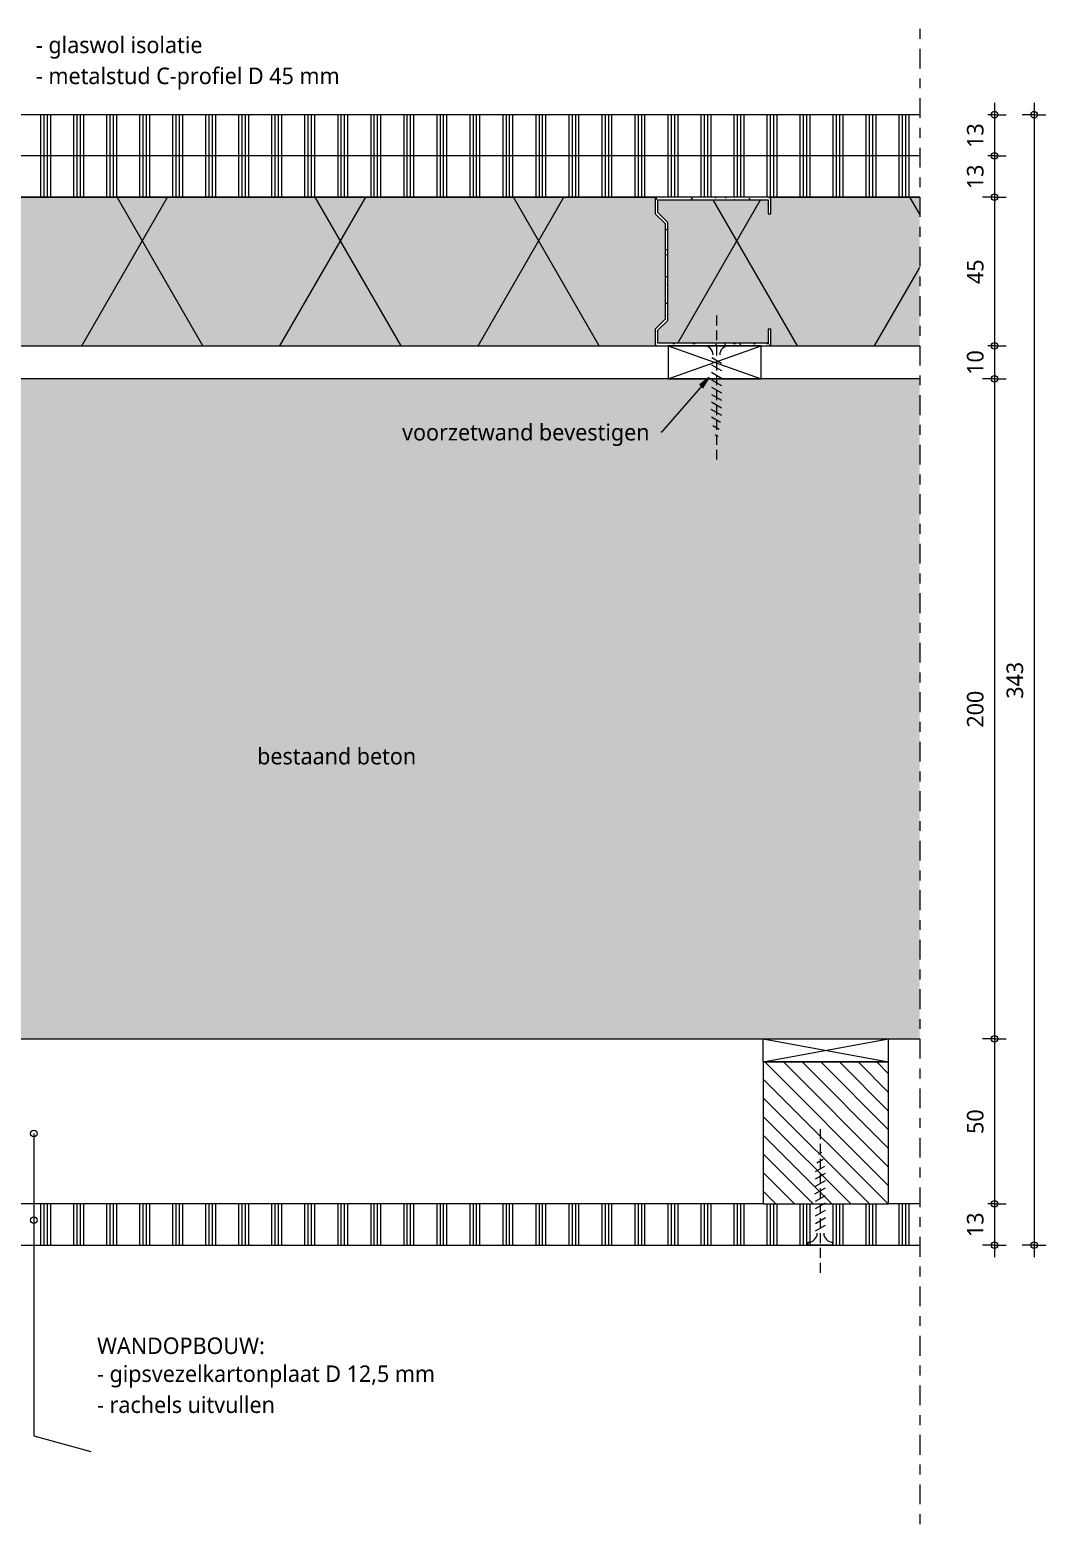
# Model space of a CAD drawing. Header units: millimetres. Extents: x 32900 to 38291, y -18988 to 4133.
# Drawn here: x 33350.7 to 33658.5, y -3095.7 to -2640.1 of the extents above; entities that cross this region are included whole.
import ezdxf

# ---------------------------------------------------------------- set-up
doc = ezdxf.new("R2010")
doc.units = ezdxf.units.MM
doc.linetypes.add('MV_center', pattern=[15, 6, -3, 3, -3])
doc.linetypes.add('MV_hidden_2', pattern=[4.5, 3, -1.5])
for name, color, linetype, lineweight in [('A-ANNO-DIMS', 211, 'Continuous', 13), ('A-ANNO-DIMS-2', 211, 'Continuous', 13), ('A-ANNO-NOTE', 131, 'Continuous', 18), ('A-DETL', 90, 'Continuous', 13), ('A-DETL-GENF', 92, 'Continuous', 18), ('A-DETL-THIN', 151, 'Continuous', 18), ('G-ANNO-TEXT', 231, 'Continuous', 13)]:
    doc.layers.add(name, color=color, linetype=linetype, lineweight=lineweight)
doc.styles.add('Segoe UI', font='segoeui.ttf', dxfattribs={"height": 5})
doc.styles.add('Segoe UI_B', font='segoeui.ttf', dxfattribs={"height": 5})
doc.dimstyles.new('2_5_mm', dxfattribs={"dimscale": 304.8, "dimtxt": 5.23682, "dimasz": 0.006562, "dimexe": 0.011811, "dimexo": 0.0625, "dimgap": 0.005906, "dimtad": 1, "dimdec": 0, "dimzin": 0, "dimdsep": 46, "dimtxsty": 'Segoe UI', "dimblk1": 'DOTBLANK', "dimblk2": 'DOTBLANK', "dimsah": 1, "dimcen": 0.09, "dimdle": 0.011811, "dimazin": 0, "dimtfac": 1, "dimtdec": 4, "dimtix": 1, "dimtmove": 0, "dimatfit": 3, "dimfxl": 0.011811, "dimfxlon": 1, "dimtvp": 1, "dimtfill": 1, "dimtolj": 1, "dimtzin": 0, "dimarcsym": 2})
pattern_1 = [(90, (4, 0), (-10, 6e-16), []), (90, (5, 0), (-10, 6e-16), []), (90, (6, 0), (-10, 6e-16), []), (90, (7, 0), (-10, 6e-16), [])]

# ---------------------------------------------------------------- blocks, each defined once
blk = doc.blocks.new('42 isolatie - Type 1-3788838-Details ziekenhuis Utiliteitsgebouw')
at = {"layer": 'A-DETL-GENF'}
h = blk.add_hatch(color=256, dxfattribs=at)
h.paths.add_polyline_path([(10.12, 45.8), (10.12, 0.8), (55.28, 0.8), (55.28, 5.8), (56.08, 5.8), (56.08, 1.6), (89.48, 1.6), (89.48, 5.47), (86.48, 8.47), (86.48, 38.13), (89.48, 41.13), (89.48, 45), (56.08, 45), (56.08, 40.8), (55.28, 40.8), (55.28, 45.8)])
h.paths.add_polyline_path([(90.28, 45.8), (90.28, 40.8), (87.28, 37.8), (87.28, 8.8), (90.28, 5.8), (90.28, 0.8), (442.78, 0.8), (442.78, 5.8), (443.58, 5.8), (443.58, 1.6), (476.98, 1.6), (476.98, 5.47), (473.98, 8.47), (473.98, 38.13), (476.98, 41.13), (476.98, 45), (443.58, 45), (443.58, 40.8), (442.78, 40.8), (442.78, 45.8), (173.95, 45.8)])
h.paths.add_polyline_path([(477.78, 40.8), (474.78, 37.8), (474.78, 8.8), (477.78, 5.8), (477.78, 37.8)])
at = {"layer": 'A-DETL-GENF', "lineweight": 13}
h = blk.add_hatch(dxfattribs=at)
h.set_pattern_fill('FP_16', color=256, style=0, pattern_type=2)
h.set_pattern_definition([(60, (0, 0), (-45.0333, 26), []), (120, (0, 0), (-45.0333, -26), [])])
h.paths.add_polyline_path([(10.12, 45.8), (10.12, 0.8), (55.28, 0.8), (55.28, 5.8), (56.08, 5.8), (56.08, 1.6), (89.48, 1.6), (89.48, 5.47), (86.48, 8.47), (86.48, 38.13), (89.48, 41.13), (89.48, 45), (56.08, 45), (56.08, 40.8), (55.28, 40.8), (55.28, 45.8)])
h.paths.add_polyline_path([(90.28, 45.8), (90.28, 40.8), (87.28, 37.8), (87.28, 8.8), (90.28, 5.8), (90.28, 0.8), (442.78, 0.8), (442.78, 5.8), (443.58, 5.8), (443.58, 1.6), (476.98, 1.6), (476.98, 5.47), (473.98, 8.47), (473.98, 38.13), (476.98, 41.13), (476.98, 45), (443.58, 45), (443.58, 40.8), (442.78, 40.8), (442.78, 45.8), (173.95, 45.8)])
h.paths.add_polyline_path([(477.78, 40.8), (474.78, 37.8), (474.78, 8.8), (477.78, 5.8), (477.78, 37.8)])
at = {"layer": 'A-DETL-GENF'}
for p, q in [((55.28, 45.8), (10.12, 45.8)), ((55.28, 45.8), (10.12, 45.8)), ((442.78, 45.8), (90.28, 45.8)), ((442.78, 45.8), (90.28, 45.8)), ((477.78, 5.8), (477.78, 40.8)), ((10.12, 0.8), (55.28, 0.8)), ((90.28, 0.8), (442.78, 0.8))]:
    blk.add_line(p, q, dxfattribs=at)
blk = doc.blocks.new('NLRS_00_DI_maskeer - Type 1-4234897-Details ziekenhuis Utiliteitsgebouw')
at = {"layer": 'A-DETL-GENF', "linetype": 'MV_center'}
blk.add_line((-100, 0), (425, 0), dxfattribs=at)
blk = doc.blocks.new('DIMBLOCK177-Details ziekenhuis Utiliteitsgebouw')
at = {"layer": 'A-ANNO-DIMS-2'}
for p, q in [((33642.87, -2662.13), (33642.87, -2678.23)), ((33642.87, -2665.73), (33639.27, -2665.73)), ((33642.87, -2665.73), (33646.47, -2665.73)), ((33642.87, -2678.23), (33639.27, -2678.23)), ((33642.87, -2678.23), (33646.47, -2678.23))]:
    blk.add_line(p, q, dxfattribs=at)
for centre in [(33642.87, -2665.73), (33642.87, -2678.23)]:
    blk.add_circle(centre, 1, dxfattribs=at)
at = {"layer": 'A-ANNO-DIMS-2', "color": 0, "insert": (33634.54, -2675.79), "char_height": 5, "width": 9.1406, "attachment_point": 1, "rotation": 90, "line_spacing_factor": 1.142579, "style": 'Segoe UI', "bg_fill": 3, "box_fill_scale": 1.25, "bg_fill_color": 9, "bg_fill_true_color": 13158600, "bg_fill_transparency": 0}
blk.add_mtext('13', dxfattribs=at)
blk = doc.blocks.new('_DotBlank')
at = {"color": 0, "linetype": 'ByBlock', "lineweight": -2}
blk.add_line((-0.5, 0), (-1, 0), dxfattribs=at)
blk.add_circle((0, 0), 0.5, dxfattribs=at)
blk = doc.blocks.new('DIMBLOCK178-Details ziekenhuis Utiliteitsgebouw')
at = {"layer": 'A-ANNO-DIMS-2'}
for p, q in [((33642.87, -2678.23), (33639.27, -2678.23)), ((33642.87, -2678.23), (33642.87, -2690.73)), ((33642.87, -2678.23), (33646.47, -2678.23)), ((33642.87, -2690.73), (33639.27, -2690.73)), ((33642.87, -2690.73), (33646.47, -2690.73))]:
    blk.add_line(p, q, dxfattribs=at)
for centre in [(33642.87, -2678.23), (33642.87, -2690.73)]:
    blk.add_circle(centre, 1, dxfattribs=at)
at = {"layer": 'A-ANNO-DIMS-2', "color": 0, "insert": (33634.54, -2688.29), "char_height": 5, "width": 9.1406, "attachment_point": 1, "rotation": 90, "line_spacing_factor": 1.142579, "style": 'Segoe UI', "bg_fill": 3, "box_fill_scale": 1.25, "bg_fill_color": 9, "bg_fill_true_color": 13158600, "bg_fill_transparency": 0}
blk.add_mtext('13', dxfattribs=at)
blk = doc.blocks.new('DIMBLOCK179-Details ziekenhuis Utiliteitsgebouw')
at = {"layer": 'A-ANNO-DIMS-2'}
for p, q in [((33642.87, -2690.73), (33639.27, -2690.73)), ((33642.87, -2690.73), (33642.87, -2735.73)), ((33642.87, -2690.73), (33646.47, -2690.73)), ((33642.87, -2735.73), (33639.27, -2735.73)), ((33642.87, -2735.73), (33646.47, -2735.73))]:
    blk.add_line(p, q, dxfattribs=at)
for centre in [(33642.87, -2690.73), (33642.87, -2735.73)]:
    blk.add_circle(centre, 1, dxfattribs=at)
at = {"layer": 'A-ANNO-DIMS-2', "color": 0, "insert": (33634.54, -2717.04), "char_height": 5, "width": 9.1406, "attachment_point": 1, "rotation": 90, "line_spacing_factor": 1.142579, "style": 'Segoe UI', "bg_fill": 3, "box_fill_scale": 1.25, "bg_fill_color": 9, "bg_fill_true_color": 13158600, "bg_fill_transparency": 0}
blk.add_mtext('45', dxfattribs=at)
blk = doc.blocks.new('DIMBLOCK180-Details ziekenhuis Utiliteitsgebouw')
at = {"layer": 'A-ANNO-DIMS-2'}
for p, q in [((33642.87, -2735.73), (33639.27, -2735.73)), ((33642.87, -2735.73), (33642.87, -2745.73)), ((33642.87, -2735.73), (33646.47, -2735.73)), ((33642.87, -2745.73), (33639.27, -2745.73)), ((33642.87, -2745.73), (33646.47, -2745.73))]:
    blk.add_line(p, q, dxfattribs=at)
for centre in [(33642.87, -2735.73), (33642.87, -2745.73)]:
    blk.add_circle(centre, 1, dxfattribs=at)
at = {"layer": 'A-ANNO-DIMS-2', "color": 0, "insert": (33634.54, -2744.54), "char_height": 5, "width": 9.1406, "attachment_point": 1, "rotation": 90, "line_spacing_factor": 1.142579, "style": 'Segoe UI', "bg_fill": 3, "box_fill_scale": 1.25, "bg_fill_color": 9, "bg_fill_true_color": 13158600, "bg_fill_transparency": 0}
blk.add_mtext('10', dxfattribs=at)
blk = doc.blocks.new('DIMBLOCK181-Details ziekenhuis Utiliteitsgebouw')
at = {"layer": 'A-ANNO-DIMS-2'}
for p, q in [((33642.87, -2745.73), (33639.27, -2745.73)), ((33642.87, -2745.73), (33642.87, -2945.73)), ((33642.87, -2745.73), (33646.47, -2745.73)), ((33642.87, -2945.73), (33639.27, -2945.73)), ((33642.87, -2945.73), (33646.47, -2945.73))]:
    blk.add_line(p, q, dxfattribs=at)
for centre in [(33642.87, -2745.73), (33642.87, -2945.73)]:
    blk.add_circle(centre, 1, dxfattribs=at)
at = {"layer": 'A-ANNO-DIMS-2', "color": 0, "insert": (33634.54, -2851.44), "char_height": 5, "width": 13.7109, "attachment_point": 1, "rotation": 90, "line_spacing_factor": 1.142579, "style": 'Segoe UI', "bg_fill": 3, "box_fill_scale": 1.25, "bg_fill_color": 9, "bg_fill_true_color": 13158600, "bg_fill_transparency": 0}
blk.add_mtext('200', dxfattribs=at)
blk = doc.blocks.new('DIMBLOCK182-Details ziekenhuis Utiliteitsgebouw')
at = {"layer": 'A-ANNO-DIMS-2'}
for p, q in [((33642.87, -2945.73), (33639.27, -2945.73)), ((33642.87, -2945.73), (33642.87, -2995.73)), ((33642.87, -2945.73), (33646.47, -2945.73)), ((33642.87, -2995.73), (33639.27, -2995.73)), ((33642.87, -2995.73), (33646.47, -2995.73))]:
    blk.add_line(p, q, dxfattribs=at)
for centre in [(33642.87, -2945.73), (33642.87, -2995.73)]:
    blk.add_circle(centre, 1, dxfattribs=at)
at = {"layer": 'A-ANNO-DIMS-2', "color": 0, "insert": (33634.54, -2974.54), "char_height": 5, "width": 9.1406, "attachment_point": 1, "rotation": 90, "line_spacing_factor": 1.142579, "style": 'Segoe UI', "bg_fill": 3, "box_fill_scale": 1.25, "bg_fill_color": 9, "bg_fill_true_color": 13158600, "bg_fill_transparency": 0}
blk.add_mtext('50', dxfattribs=at)
blk = doc.blocks.new('DIMBLOCK183-Details ziekenhuis Utiliteitsgebouw')
at = {"layer": 'A-ANNO-DIMS-2'}
for p, q in [((33642.87, -2995.73), (33639.27, -2995.73)), ((33642.87, -2995.73), (33642.87, -3011.83)), ((33642.87, -2995.73), (33646.47, -2995.73)), ((33642.87, -3008.23), (33639.27, -3008.23)), ((33642.87, -3008.23), (33646.47, -3008.23))]:
    blk.add_line(p, q, dxfattribs=at)
for centre in [(33642.87, -2995.73), (33642.87, -3008.23)]:
    blk.add_circle(centre, 1, dxfattribs=at)
at = {"layer": 'A-ANNO-DIMS-2', "color": 0, "insert": (33634.54, -3005.79), "char_height": 5, "width": 9.1406, "attachment_point": 1, "rotation": 90, "line_spacing_factor": 1.142579, "style": 'Segoe UI', "bg_fill": 3, "box_fill_scale": 1.25, "bg_fill_color": 9, "bg_fill_true_color": 13158600, "bg_fill_transparency": 0}
blk.add_mtext('13', dxfattribs=at)
blk = doc.blocks.new('DIMBLOCK184-Details ziekenhuis Utiliteitsgebouw')
at = {"layer": 'A-ANNO-DIMS-2'}
for p, q in [((33654.87, -2662.13), (33654.87, -3011.83)), ((33654.87, -2665.73), (33651.27, -2665.73)), ((33654.87, -2665.73), (33658.47, -2665.73)), ((33654.87, -3008.23), (33651.27, -3008.23)), ((33654.87, -3008.23), (33658.47, -3008.23))]:
    blk.add_line(p, q, dxfattribs=at)
for centre in [(33654.87, -2665.73), (33654.87, -3008.23)]:
    blk.add_circle(centre, 1, dxfattribs=at)
at = {"layer": 'A-ANNO-DIMS-2', "color": 0, "insert": (33646.54, -2842.69), "char_height": 5, "width": 13.7109, "attachment_point": 1, "rotation": 90, "line_spacing_factor": 1.142579, "style": 'Segoe UI', "bg_fill": 3, "box_fill_scale": 1.25, "bg_fill_color": 9, "bg_fill_true_color": 13158600, "bg_fill_transparency": 0}
blk.add_mtext('343', dxfattribs=at)

msp = doc.modelspace()

# ---------------------------------------------------------------- hatches: boundary and pattern name
at = {"layer": 'A-DETL-GENF', "lineweight": 13}
h = msp.add_hatch(dxfattribs=at)
h.set_pattern_fill('FP_2', color=254, style=0, pattern_type=2)
h.set_pattern_definition(pattern_1)
h.paths.add_polyline_path([(33140.09, -2678.23), (33620.25, -2678.23), (33620.25, -2665.73), (33140.09, -2665.73)])
h = msp.add_hatch(dxfattribs=at)
h.set_pattern_fill('FP_2', color=254, style=0, pattern_type=2)
h.set_pattern_definition(pattern_1)
h.paths.add_polyline_path([(33152.59, -2690.73), (33620.25, -2690.73), (33620.25, -2678.23), (33152.59, -2678.23)])
h = msp.add_hatch(dxfattribs=at)
h.set_pattern_fill('FP_6', color=254, style=0, pattern_type=2)
h.set_pattern_definition([(0, (0, 0), (8.128, 2.032), [0.67056, -5.425, 0.67056, -5.425, -32.512]), (0, (0, 0), (8.128, 2.032), [-12.192, 0.67056, -11.521, 0.67056, -5.425, -14.224]), (0, (0, 0), (8.128, 2.032), [-30.48, 0.67056, -3.393, 0.67056, -9.489]), (120, (3.048, 1.016), (-5.82376362, 6.02305448), [0.67056, -5.425, 0.67056, -5.425, -32.512]), (120, (3.048, 1.016), (-5.82376362, 6.02305448), [-12.192, 0.67056, -11.521, 0.67056, -5.425, -14.224]), (120, (3.048, 1.016), (-5.82376362, 6.02305448), [-30.48, 0.67056, -3.393, 0.67056, -9.489]), (240, (4.064, 5.08), (-2.30423638, -8.05505448), [0.67056, -5.425, 0.67056, -5.425, -32.512]), (240, (4.064, 5.08), (-2.30423638, -8.05505448), [-12.192, 0.67056, -11.521, 0.67056, -5.425, -14.224]), (240, (4.064, 5.08), (-2.30423638, -8.05505448), [-30.48, 0.67056, -3.393, 0.67056, -9.489])])
h.paths.add_polyline_path([(33540.09, -2735.73), (33575.09, -2735.73), (33575.09, -2730.73), (33574.29, -2730.73), (33574.29, -2734.93), (33540.89, -2734.93), (33540.89, -2731.06), (33543.89, -2728.06), (33543.89, -2698.4), (33540.89, -2695.4), (33540.89, -2691.53), (33574.29, -2691.53), (33574.29, -2695.73), (33575.09, -2695.73), (33575.09, -2690.73), (33540.09, -2690.73), (33540.09, -2695.73), (33543.09, -2698.73), (33543.09, -2727.73), (33540.09, -2730.73)])
at = {"layer": 'A-DETL-GENF'}
msp.add_hatch(color=9, dxfattribs=at).paths.add_polyline_path([(33620.25, -2945.73), (33620.25, -2745.73), (33165.09, -2745.73), (33165.09, -2945.73), (33456.42, -2945.73)])
at = {"layer": 'A-DETL-GENF', "lineweight": 13}
h = msp.add_hatch(dxfattribs=at)
h.set_pattern_fill('FP_9', color=254, style=0, pattern_type=2)
h.set_pattern_definition([(135, (0, 0), (-2.82842712, -2.82842712), [])])
h.paths.add_polyline_path([(33610.82, -2995.73), (33610.82, -2952.73), (33572.82, -2952.73), (33572.82, -2995.73)])
h = msp.add_hatch(dxfattribs=at)
h.set_pattern_fill('FP_2', color=254, style=0, pattern_type=2)
h.set_pattern_definition(pattern_1)
h.paths.add_polyline_path([(33140.09, -3008.23), (33620.25, -3008.23), (33620.25, -2995.73), (33140.09, -2995.73), (33140.09, -2995.97)])
at = {"layer": 'G-ANNO-TEXT'}
msp.add_hatch(color=7, dxfattribs=at).paths.add_polyline_path([(33556.42, -2745.32), (33553.58, -2747.62), (33554.54, -2748.45)])

# ---------------------------------------------------------------- linework, layer by layer
at = {"layer": 'A-ANNO-NOTE'}
for p, q in [((33351.86, -2974.43), (33351.86, -3065.96)), ((33351.86, -3000.7), (33351.86, -3065.96)), ((33351.86, -3065.96), (33369.09, -3070.8)), ((33351.86, -3065.96), (33369.09, -3070.8))]:
    msp.add_line(p, q, dxfattribs=at)
for centre in [(33351.86, -2974.43), (33351.86, -3000.7)]:
    msp.add_circle(centre, 1, dxfattribs=at)
at = {"layer": 'A-DETL', "linetype": 'MV_hidden_2'}
for p, q in [((33558.64, -2726.57), (33558.64, -2734.93)), ((33558.64, -2735.73), (33558.64, -2771.57)), ((33590.18, -3016.59), (33590.18, -2971.59))]:
    msp.add_line(p, q, dxfattribs=at)
at = {"layer": 'A-DETL'}
for p, q in [((33544, -2735.73), (33544, -2745.73)), ((33544, -2745.73), (33572.21, -2735.73)), ((33572.21, -2735.73), (33544, -2735.73)), ((33544, -2735.73), (33572.21, -2745.73)), ((33554.89, -2735.73), (33554.89, -2735.78)), ((33562.39, -2735.73), (33562.39, -2735.78)), ((33572.21, -2745.73), (33572.21, -2735.73)), ((33557.14, -2741.53), (33560.14, -2743.26)), ((33557.23, -2739.33), (33560.14, -2741.01)), ((33544, -2745.73), (33572.21, -2745.73)), ((33557.14, -2743.78), (33560.14, -2745.51)), ((33557.14, -2746.03), (33560.14, -2747.76)), ((33557.14, -2748.28), (33560.14, -2750.01)), ((33557.14, -2750.53), (33560.14, -2752.26)), ((33556.97, -2754.93), (33560.14, -2756.76)), ((33557.14, -2752.78), (33560.14, -2754.51)), ((33557.14, -2757.28), (33559.93, -2758.89)), ((33557.57, -2759.88), (33559.49, -2760.99)), ((33558.14, -2762.61), (33559.04, -2763.13)), ((33572.82, -2952.73), (33572.82, -2945.73)), ((33572.82, -2952.73), (33610.82, -2945.73)), ((33572.82, -2945.73), (33610.82, -2952.73)), ((33610.82, -2952.73), (33610.82, -2945.73)), ((33610.82, -2952.73), (33572.82, -2952.73)), ((33572.82, -2952.73), (33572.82, -2995.73)), ((33572.82, -2952.73), (33610.82, -2952.73)), ((33610.82, -2995.73), (33610.82, -2952.73)), ((33588.68, -2985.88), (33591.47, -2984.27)), ((33589.11, -2983.28), (33591.03, -2982.16)), ((33589.68, -2980.54), (33590.58, -2980.02)), ((33588.68, -2988.13), (33591.68, -2986.4)), ((33588.68, -2990.38), (33591.68, -2988.65)), ((33588.51, -2992.73), (33591.68, -2990.9)), ((33588.68, -2994.88), (33591.68, -2993.15)), ((33572.82, -2995.73), (33610.82, -2995.73)), ((33588.68, -2997.13), (33591.68, -2995.4)), ((33588.68, -2999.38), (33591.68, -2997.65)), ((33588.68, -3001.63), (33591.68, -2999.9)), ((33588.68, -3003.88), (33591.68, -3002.15)), ((33586.43, -3008.23), (33586.43, -3007.38)), ((33593.93, -3008.23), (33586.43, -3008.23)), ((33593.93, -3008.23), (33593.93, -3007.38))]:
    msp.add_line(p, q, dxfattribs=at)
at = {"layer": 'A-DETL', "lineweight": 18}
for p, q in [((33620.25, -2745.73), (33165.09, -2745.73)), ((33165.09, -2945.73), (33620.25, -2945.73))]:
    msp.add_line(p, q, dxfattribs=at)
at = {"layer": 'A-DETL'}
for centre, start, end in [((33554.89, -2738.53), 0, 90), ((33562.39, -2738.53), 90, 180), ((33586.43, -3004.63), 270, 360), ((33593.93, -3004.63), 180, 270)]:
    msp.add_arc(centre, 2.75, start, end, dxfattribs=at)
at = {"layer": 'A-DETL-THIN'}
for p, q in [((33620.25, -2665.73), (33140.09, -2665.73)), ((33620.25, -2678.23), (33152.59, -2678.23)), ((33187.59, -2690.73), (33540.09, -2690.73)), ((33575.09, -2690.73), (33540.09, -2690.73)), ((33540.09, -2690.73), (33540.09, -2695.73)), ((33540.89, -2695.4), (33540.89, -2691.53)), ((33540.89, -2691.53), (33574.29, -2691.53)), ((33574.29, -2691.53), (33574.29, -2695.73)), ((33575.09, -2690.73), (33620.25, -2690.73)), ((33575.09, -2695.73), (33575.09, -2690.73)), ((33540.09, -2695.73), (33543.09, -2698.73)), ((33543.89, -2698.4), (33540.89, -2695.4)), ((33574.29, -2695.73), (33575.09, -2695.73)), ((33543.09, -2698.73), (33543.09, -2727.73)), ((33543.89, -2728.06), (33543.89, -2698.4)), ((33543.09, -2727.73), (33540.09, -2730.73)), ((33540.89, -2731.06), (33543.89, -2728.06)), ((33540.09, -2730.73), (33540.09, -2735.73)), ((33540.89, -2734.93), (33540.89, -2731.06)), ((33575.09, -2730.73), (33574.29, -2730.73)), ((33574.29, -2730.73), (33574.29, -2734.93)), ((33575.09, -2735.73), (33575.09, -2730.73)), ((33540.09, -2735.73), (33575.09, -2735.73)), ((33574.29, -2734.93), (33540.89, -2734.93)), ((33572.82, -2995.73), (33335.82, -2995.73)), ((33620.25, -2995.73), (33610.82, -2995.73)), ((33140.09, -3008.23), (33620.25, -3008.23))]:
    msp.add_line(p, q, dxfattribs=at)
at = {"layer": 'G-ANNO-TEXT', "color": 250}
for p, q in [((33556.42, -2745.32), (33541.96, -2761.93)), ((33556.42, -2745.32), (33553.58, -2747.62)), ((33554.54, -2748.45), (33556.42, -2745.32)), ((33553.58, -2747.62), (33554.54, -2748.45)), ((33541.96, -2761.93), (33541.83, -2761.93))]:
    msp.add_line(p, q, dxfattribs=at)

# ---------------------------------------------------------------- block references
at = {"layer": 'A-DETL-GENF', "linetype": 'MV_center', "rotation": 269.9999999999999}
msp.add_blockref('NLRS_00_DI_maskeer - Type 1-4234897-Details ziekenhuis Utiliteitsgebouw', (33620.25, -2670.73), dxfattribs=at)
at = {"layer": 'A-DETL-GENF', "rotation": 180}
msp.add_blockref('42 isolatie - Type 1-3788838-Details ziekenhuis Utiliteitsgebouw', (33630.37, -2689.93), dxfattribs=at)

# ---------------------------------------------------------------- texts
at = {"layer": 'A-ANNO-NOTE', "lineweight": 13, "char_height": 5, "attachment_point": 1, "style": 'Segoe UI', "bg_fill": 3, "box_fill_scale": 1.25, "bg_fill_color": 9, "bg_fill_true_color": 13158600, "bg_fill_transparency": 0}
for s, insert, width in [('- glaswol isolatie', (33352.49, -2642.08), 62.692), ('- gipsvezelkartonplaat D 12,5 mm', (33371, -3044.69), 126.5063)]:
    msp.add_mtext(s, dxfattribs=dict(at, insert=insert, width=width))
at = {"layer": 'G-ANNO-TEXT', "color": 7, "char_height": 5, "attachment_point": 1, "style": 'Segoe UI'}
for s, insert, width in [('voorzetwand bevestigen', (33463.42, -2759.43), 91.3924), ('bestaand beton', (33419.51, -2857.58), 58.8439)]:
    msp.add_mtext(s, dxfattribs=dict(at, insert=insert, width=width))

# ---------------------------------------------------------------- dimensions: what is measured, and where the dimension line sits
at = {"layer": 'A-ANNO-DIMS'}
dim = msp.add_linear_dim(base=(33642.86675768, -2678.22869035), p1=(33639.26675768, -2665.72869035), p2=(33639.26675768, -2678.22869035), angle=90, dimstyle='2_5_mm', override={"dimpost": '<>', "dimfxl": 12.5}, dxfattribs=at)
dim.commit()
dim.dimension.update_dxf_attribs({"geometry": 'DIMBLOCK177-Details ziekenhuis Utiliteitsgebouw', "text_midpoint": (33638.46738529, -2671.97869035)})

# ---------------------------------------------------------------- next in the draw order: texts
at = {"layer": 'A-ANNO-NOTE', "lineweight": 13, "char_height": 5, "attachment_point": 1, "bg_fill": 3, "box_fill_scale": 1.25, "bg_fill_color": 9, "bg_fill_true_color": 13158600, "bg_fill_transparency": 0}
for s, insert, width, style in [('- metalstud C-profiel D 45 mm', (33352.49, -2651.47), 115.6033, 'Segoe UI'), ('WANDOPBOUW:', (33371, -3036.22), 67.8228, 'Segoe UI_B'), ('- rachels uitvullen', (33371, -3054.09), 66.2194, 'Segoe UI')]:
    msp.add_mtext(s, dxfattribs=dict(at, insert=insert, width=width, style=style))

# ---------------------------------------------------------------- next in the draw order: dimensions: what is measured, and where the dimension line sits
at = {"layer": 'A-ANNO-DIMS'}
dim = msp.add_linear_dim(base=(33642.86675768, -2690.72869035), p1=(33639.26675768, -2678.22869035), p2=(33639.26675768, -2690.72869035), angle=90, dimstyle='2_5_mm', override={"dimpost": '<>', "dimfxl": 12.5}, dxfattribs=at)
dim.commit()
dim.dimension.update_dxf_attribs({"geometry": 'DIMBLOCK178-Details ziekenhuis Utiliteitsgebouw', "text_midpoint": (33638.46738529, -2684.47869035)})

# ---------------------------------------------------------------- next in the draw order: dimensions: what is measured, and where the dimension line sits
dim = msp.add_linear_dim(base=(33642.87, -2735.73), p1=(33639.27, -2690.73), p2=(33639.27, -2735.73), angle=90, dimstyle='2_5_mm', override={"dimpost": '<>', "dimfxl": 45}, dxfattribs=at)
dim.commit()
dim.dimension.update_dxf_attribs({"geometry": 'DIMBLOCK179-Details ziekenhuis Utiliteitsgebouw', "text_midpoint": (33638.52, -2713.23)})

# ---------------------------------------------------------------- next in the draw order: dimensions: what is measured, and where the dimension line sits
dim = msp.add_linear_dim(base=(33642.87, -2745.73), p1=(33639.27, -2735.73), p2=(33639.27, -2745.73), angle=90, dimstyle='2_5_mm', override={"dimpost": '<>', "dimfxl": 10}, dxfattribs=at)
dim.commit()
dim.dimension.update_dxf_attribs({"geometry": 'DIMBLOCK180-Details ziekenhuis Utiliteitsgebouw', "text_midpoint": (33638.47, -2740.73)})

# ---------------------------------------------------------------- next in the draw order: dimensions: what is measured, and where the dimension line sits
dim = msp.add_linear_dim(base=(33642.87, -2945.73), p1=(33639.27, -2745.73), p2=(33639.27, -2945.73), angle=90, dimstyle='2_5_mm', override={"dimpost": '<>', "dimfxl": 200}, dxfattribs=at)
dim.commit()
dim.dimension.update_dxf_attribs({"geometry": 'DIMBLOCK181-Details ziekenhuis Utiliteitsgebouw', "text_midpoint": (33638.48, -2845.73)})

# ---------------------------------------------------------------- next in the draw order: dimensions: what is measured, and where the dimension line sits
dim = msp.add_linear_dim(base=(33642.87, -2995.73), p1=(33639.27, -2945.73), p2=(33646.47, -2995.73), angle=90, dimstyle='2_5_mm', override={"dimpost": '<>', "dimfxl": 50.51574}, dxfattribs=at)
dim.commit()
dim.dimension.update_dxf_attribs({"geometry": 'DIMBLOCK182-Details ziekenhuis Utiliteitsgebouw', "text_midpoint": (33638.48, -2970.73)})

# ---------------------------------------------------------------- next in the draw order: dimensions: what is measured, and where the dimension line sits
dim = msp.add_linear_dim(base=(33642.86675768, -3008.22869035), p1=(33646.46675768, -2995.72869035), p2=(33646.46675768, -3008.22869035), angle=90, dimstyle='2_5_mm', override={"dimpost": '<>', "dimfxl": 12.5}, dxfattribs=at)
dim.commit()
dim.dimension.update_dxf_attribs({"geometry": 'DIMBLOCK183-Details ziekenhuis Utiliteitsgebouw', "text_midpoint": (33638.46738529, -3001.97869035)})

# ---------------------------------------------------------------- next in the draw order: dimensions: what is measured, and where the dimension line sits
dim = msp.add_linear_dim(base=(33654.86675768, -3008.22869035), p1=(33651.26675768, -2665.72869035), p2=(33651.26675768, -3008.22869035), angle=90, dimstyle='2_5_mm', override={"dimpost": '<>', "dimfxl": 342.5}, dxfattribs=at)
dim.commit()
dim.dimension.update_dxf_attribs({"geometry": 'DIMBLOCK184-Details ziekenhuis Utiliteitsgebouw', "text_midpoint": (33650.48133229, -2836.97869035)})

doc.saveas('drawing.dxf')
